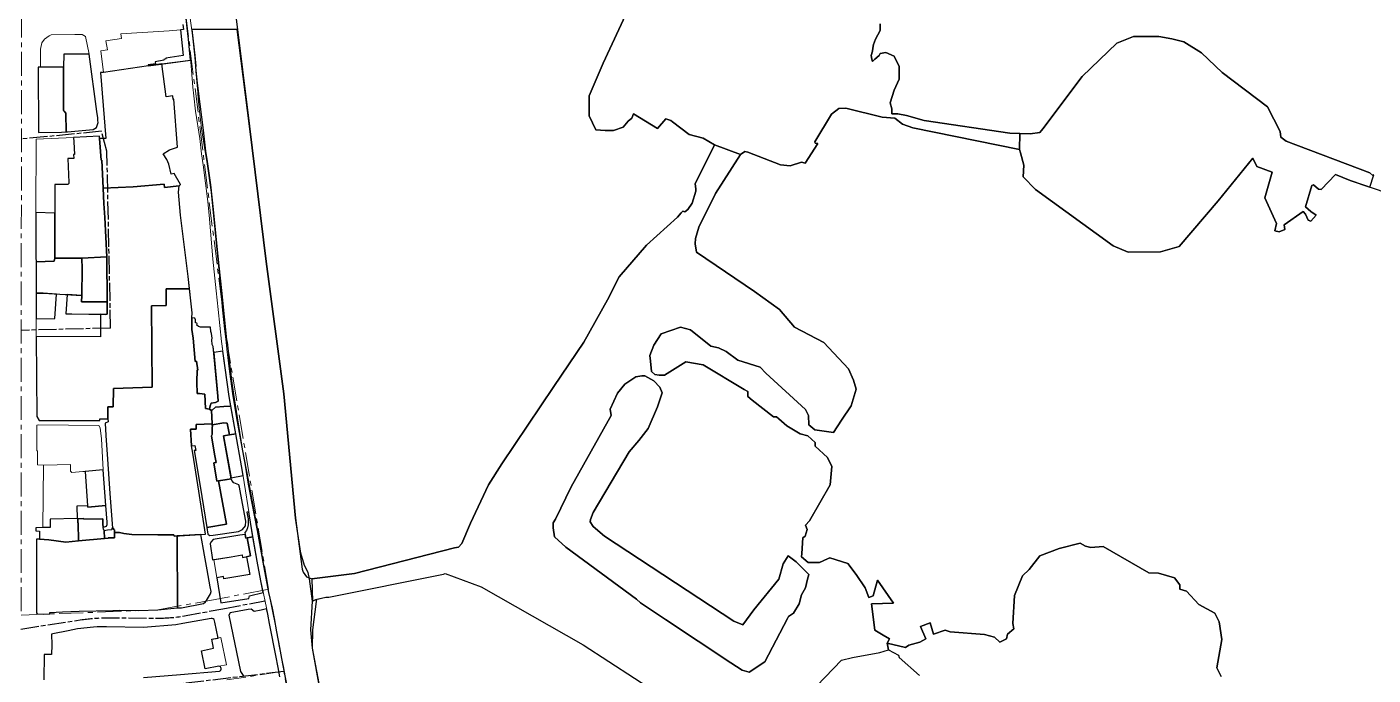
# Model space of a CAD drawing. Header units: millimetres. Extents: x 125232 to 134072, y 142885 to 152835.
# Drawn here: x 129595 to 131383, y 149808 to 150669 of the extents above; entities that cross this region are included whole.
import ezdxf

# ---------------------------------------------------------------- set-up
doc = ezdxf.new("R2010")
doc.units = ezdxf.units.MM
doc.linetypes.add('ACAD_ISO08W100', pattern=[36, 24, -3, 6, -3])
doc.linetypes.add('CENTER', pattern=[50.8, 31.75, -6.35, 6.35, -6.35])
for name, color, linetype in [('commerce', 10, 'Continuous'), ('commerce and residence', 32, 'Continuous'), ('culture', 21, 'Continuous'), ('green & plaza', 80, 'Continuous'), ('industry', 35, 'Continuous'), ('reserve', 253, 'Continuous'), ('residence', 2, 'Continuous'), ('residence-bad', 41, 'Continuous'), ('villadom', 51, 'Continuous'), ('water', 4, 'Continuous'), ('老城北中心线', 7, 'ACAD_ISO08W100')]:
    doc.layers.add(name, color=color, linetype=linetype)
for name, color, linetype, lineweight in [('government', 221, 'Continuous', 0), ('historical site', 232, 'Continuous', 0), ('municipal utilities', 151, 'Continuous', 0), ('parking', 8, 'Continuous', 0), ('school', 31, 'Continuous', 0), ('super block', 6, 'CENTER', 0)]:
    doc.layers.add(name, color=color, linetype=linetype, lineweight=lineweight)

msp = doc.modelspace()

# ---------------------------------------------------------------- linework, layer by layer
at = {"layer": 'commerce'}
for points in [[(129644.2, 150615.2), (129613.4, 150615.4), (129610.4, 150615.4), (129610.8, 150528.7), (129641.4, 150529), (129647.6, 150529.3), (129646.9, 150554), (129644.7, 150556.9), (129644.1, 150557.9)], [(129799.2, 150418.6), (129796.8, 150449.4), (129797.4, 150457.9), (129778.2, 150455.3), (129777.7, 150459.7), (129736.5, 150456.2), (129696.8, 150454.8), (129697.7, 150434.3), (129698.7, 150415.4), (129701.5, 150363.3), (129701.8, 150303.7), (129702, 150287.3), (129699.7, 150286.9), (129693.2, 150287), (129693, 150257), (129607.9, 150257.6), (129608.7, 150151.2), (129611.9, 150145.8), (129692.2, 150146), (129692.3, 150148.1), (129702.8, 150148.2), (129702.9, 150164), (129710, 150164), (129710.4, 150188.4), (129761.9, 150190.2), (129760.9, 150298.2), (129780.1, 150298.7), (129780.1, 150320.7), (129811.1, 150321), (129809.3, 150337.2)], [(129632.6, 150421.4), (129607.3, 150422.1), (129607.1, 150362.7), (129607.9, 150356.9), (129631.8, 150357.4), (129632.7, 150361.6)], [(129701.5, 150363.3), (129668.5, 150361.7), (129668.8, 150347.5), (129668.2, 150312.1), (129668.1, 150303.7), (129701.8, 150303.7)], [(129634.9, 150313.9), (129616.9, 150314.9), (129614.8, 150315.3), (129607.6, 150315.3), (129607.6, 150280.9), (129632.7, 150281.3)], [(129701.8, 150303.7), (129668.1, 150303.7), (129668.2, 150312.1), (129648.9, 150313.2), (129647.3, 150287.5), (129655.1, 150287.6), (129699.7, 150286.9), (129702, 150287.3)], [(129872.9, 150128.2), (129864.6, 150126.9), (129856.4, 150125.7), (129866.4, 150069.9), (129882.5, 150072.8), (129880.4, 150085.8)], [(129831.2, 149967.1), (129826.2, 149994.4), (129794.7, 149992.7), (129795.2, 149896.9), (129800.8, 149897.3), (129829.9, 149902.8), (129832.4, 149904.9), (129833.9, 149907), (129839.1, 149915.8), (129840.1, 149918.7), (129838.9, 149925.2), (129834.8, 149947.5)]]:
    msp.add_lwpolyline(points, close=True, dxfattribs=at)
at = {"layer": 'commerce and residence'}
msp.add_lwpolyline([(129711.5, 150000.8), (129710.7, 150000.8), (129710.5, 150003), (129708.1, 150002.8), (129708.3, 150000.6), (129702.5, 150000.1), (129698, 149999.4), (129698.6, 149989.4), (129703.1, 149989.6), (129703.1, 149990), (129711.6, 149990.1)], close=True, dxfattribs=at)
at = {"layer": 'culture'}
msp.add_lwpolyline([(129794.7, 149992.7), (129790.9, 149992.5), (129790.7, 149994.1), (129769.3, 149994.2), (129734.7, 149994.3), (129724, 149996), (129718.4, 149997.3), (129711.5, 149997.2), (129711.6, 149990.1), (129703.1, 149990), (129703.1, 149989.6), (129698.6, 149989.4), (129663.7, 149986.2), (129647, 149984.5), (129624.6, 149987.6), (129612.1, 149988.4), (129608.1, 149988.3), (129608.3, 149890.5), (129609.2, 149889), (129617, 149888.5), (129626, 149889.1), (129626, 149890.9), (129642.7, 149892), (129665, 149892.6), (129709.7, 149893.5), (129718, 149893.8), (129744, 149893.6), (129769.2, 149894.4), (129795.2, 149896.9)], close=True, dxfattribs=at)
at = {"layer": 'government'}
for points in [[(129673, 150656), (129668.7, 150658.7), (129658.9, 150658.7), (129627.5, 150658.1), (129624.8, 150656.9), (129618.7, 150652.4), (129615.3, 150647.6), (129613.4, 150639.4), (129613.4, 150615.4), (129644.2, 150615.2), (129644.5, 150632.4), (129678.2, 150632.5)], [(129799.3, 150665), (129784.4, 150663.8), (129720.1, 150659.5), (129720.9, 150653.3), (129700.2, 150650.4), (129702.4, 150638.2), (129693.6, 150636.9), (129697.2, 150608.4), (129756.8, 150617.1), (129756.6, 150618.3), (129766.1, 150619.7), (129765.8, 150622.5), (129777.3, 150624.5), (129777, 150625.7), (129779.9, 150626.2), (129779.7, 150627.1), (129802.7, 150630.9)], [(129649.9, 150493.9), (129657.5, 150494.2), (129657.3, 150499.2), (129658.7, 150499.3), (129657.8, 150516.1), (129657.3, 150522), (129607.5, 150519.6), (129607.3, 150422.1), (129632.6, 150421.4), (129632.4, 150459.4), (129648.5, 150459.4), (129649.7, 150459.5), (129650.9, 150460.8), (129651.2, 150462.1)], [(129886.9, 149965), (129881.8, 149964), (129881.1, 149967.6), (129866.7, 149965), (129843.4, 149961.2), (129847.6, 149937.1), (129856.4, 149938.8), (129856.8, 149935.6), (129891.4, 149941.6)]]:
    msp.add_lwpolyline(points, close=True, dxfattribs=at)
at = {"layer": 'green & plaza'}
for points in [[(130402, 150710.3), (130360.7, 150620.7), (130342, 150577.4), (130342, 150562.9), (130342, 150550.8), (130350.9, 150532.2), (130363, 150531.4), (130374.3, 150531.4), (130387.3, 150535.4), (130393.7, 150543.5), (130398.6, 150547.6), (130401, 150553.2), (130432.5, 150533.8), (130443.9, 150546.8), (130450.3, 150544.3), (130452.8, 150542.7), (130474.6, 150525.8), (130493.2, 150520.9), (130508.5, 150512), (130543, 150499.5), (130548.7, 150503.1), (130552.5, 150502.6), (130595.9, 150485.5), (130608.7, 150484.1), (130623.7, 150489.1), (130628.7, 150487.7), (130645.5, 150514), (130642, 150514.4), (130641.5, 150516.1), (130663.6, 150553.1), (130673.5, 150560.2), (130682.8, 150560.9), (130731.2, 150548.8), (130747.6, 150547.4), (130758.2, 150539.6), (130771.8, 150534.6), (130913.2, 150506), (130914, 150527.2), (130900.7, 150527.6), (130786.7, 150544.5), (130763.2, 150551), (130751.9, 150553.4), (130743.8, 150553.4), (130743.8, 150559.9), (130741.4, 150567.9), (130747.1, 150584.9), (130753.5, 150599.4), (130753.5, 150616.4), (130747.1, 150630.1), (130735.7, 150635), (130728.5, 150633.3), (130726.8, 150630.9), (130721.2, 150626.1), (130718, 150622.8), (130717.1, 150626.1), (130716.3, 150630.9), (130718, 150636.6), (130718.8, 150640.6), (130719.6, 150645.4), (130722, 150652.7), (130728.5, 150664), (130728.5, 150672.9)], [(129802.6, 150671.9), (129803.4, 150665.4), (129799.3, 150665), (129802.7, 150630.9), (129779.7, 150627.1), (129779.9, 150626.2), (129777, 150625.7), (129777.3, 150624.5), (129765.8, 150622.5), (129766.1, 150619.7), (129756.6, 150618.3), (129756.8, 150617.1), (129812.6, 150624.7), (129811.3, 150638.3), (129810.1, 150652.3), (129808.4, 150667.5), (129805.8, 150688.2)], [(129995.7, 149726), (129974.8, 149843.7), (129972.3, 149867.7), (129974.8, 149906), (129970.7, 149935.6), (129968.8, 149944.1), (129964, 149953.2), (129958.9, 149969.8), (129951.9, 150016.4), (129936.4, 150181.5), (129913, 150357.2), (129891.1, 150537), (129874.6, 150665.5), (129814.5, 150665.4), (129818.3, 150630.8), (129819.8, 150616.6), (129819.1, 150615.3), (129821.6, 150594.2), (129825.2, 150566), (129829.3, 150531.8), (129832.7, 150503.6), (129834.3, 150493.2), (129839, 150458.9), (129842.9, 150426.2), (129847.3, 150381.4), (129850.4, 150351.5), (129853.6, 150318.7), (129860.5, 150252.9), (129861.2, 150250), (129864.8, 150217.9), (129866, 150207.6), (129867, 150198.5), (129869.9, 150180.7), (129874.8, 150149.6), (129881.4, 150108), (129889, 150066.8), (129896.4, 150028.3), (129901.6, 150000.3), (129901.9, 149997.9), (129904.9, 149981.6), (129907.3, 149968.9), (129906.7, 149968.8), (129911.5, 149943.5), (129916.4, 149917.6), (129920.9, 149896.8), (129920.9, 149896.8), (129923.5, 149882.9), (129926.8, 149865.2), (129930.7, 149844.4), (129933.3, 149829.7), (129937.3, 149809), (129940.8, 149791.4)], [(130578.3, 149725), (130677.1, 149827.5), (130691.8, 149831.2), (130727.7, 149837.8), (130739.5, 149841.5), (130737.8, 149850.2), (130740.7, 149855.9), (130732.1, 149860.9), (130721.4, 149867.3), (130717, 149902.5), (130746.1, 149903.2), (130724.8, 149933.7), (130719.1, 149913.1), (130713.4, 149911), (130708.4, 149923.8), (130696.3, 149941.6), (130685.6, 149955.8), (130661.4, 149963.6), (130658.6, 149962.2), (130647.9, 149957.2), (130632.9, 149957.2), (130623.7, 149965), (130624.4, 149969.3), (130625.8, 149989.9), (130628.7, 149992.1), (130631.5, 150001.3), (130629.4, 150007), (130634.4, 150012.7), (130662.1, 150060.7), (130664.3, 150084.8), (130658.6, 150096.9), (130658.6, 150096.9), (130642.2, 150111.9), (130642.2, 150116.8), (130632.2, 150125.4), (130622.3, 150128.2), (130604.5, 150138.9), (130593.8, 150148.1), (130590.9, 150151), (130586.7, 150151), (130558.2, 150173), (130552.5, 150178), (130552.5, 150184.4), (130547.9, 150187), (130493.1, 150219.7), (130470.3, 150223.9), (130441.8, 150206.2), (130434.7, 150206.2), (130429, 150206.9), (130424.7, 150211.1), (130423.3, 150224.6), (130422.6, 150232.5), (130427.6, 150246), (130437.5, 150260.9), (130463.1, 150270.1), (130476.7, 150266.6), (130503.7, 150244.6), (130513.7, 150242.4), (130523.7, 150237.4), (130539.3, 150226.1), (130569.2, 150216.8), (130576.7, 150208.9), (130629.4, 150160.5), (130633, 150152.7), (130633.7, 150140.3), (130641.5, 150133.5), (130666.4, 150130), (130677.1, 150146.3), (130689.9, 150165.5), (130696.3, 150187.6), (130692.8, 150199.7), (130686.4, 150214.6), (130653.6, 150249.4), (130614.4, 150270), (130594.5, 150293.5), (130561.5, 150317.5), (130484.6, 150369.4), (130482.5, 150380.8), (130483.2, 150387.9), (130487.5, 150402.8), (130509.5, 150447.6), (130543, 150499.5), (130508.5, 150512), (130482.7, 150460.4), (130483.5, 150453.9), (130483.5, 150450.7), (130478.6, 150434.5), (130473, 150426.4), (130468.9, 150423.2), (130466.5, 150424), (130464.1, 150421.6), (130459.2, 150415.9), (130418, 150378.8), (130381.6, 150337), (130366.2, 150306.3), (130334.7, 150249.8), (130294.9, 150191.2), (130226.2, 150088.6), (130208.4, 150060.4), (130184.2, 150009.5), (130172.7, 149982.5), (130168.6, 149977.7), (130163, 149976.9), (130030.4, 149942.9), (129973.8, 149935.7), (129974.8, 149906), (129979.2, 149908.2), (129992.4, 149911.1), (129996.1, 149911.1), (130148.7, 149941.9), (130150.9, 149942.6), (130198.6, 149925.1), (130334, 149848.1), (130470.5, 149759.4)], [(131181.2, 149805.9), (131175.5, 149817.3), (131181.9, 149855.2), (131178.4, 149878.7), (131172.7, 149890.1), (131151.3, 149901.4), (131135, 149919.2), (131126.4, 149922.1), (131126.4, 149927.7), (131119.3, 149937), (131097.7, 149943), (131084.9, 149943.7), (131024.3, 149978.5), (131008, 149977.1), (131000.8, 149979.2), (130993.7, 149982.8), (130966, 149975.7), (130940.3, 149966.4), (130926.1, 149948), (130917.5, 149939.4), (130906.5, 149913.5), (130904.4, 149876.5), (130905.8, 149869.4), (130897.3, 149862.3), (130895.9, 149855.9), (130895.9, 149855.9), (130887.3, 149851.6), (130880.2, 149858), (130866.7, 149861.6), (130821.1, 149865.1), (130814.7, 149867.3), (130799, 149862.3), (130794.8, 149877.2), (130782, 149872.3), (130789.1, 149855.9), (130781.2, 149851.6), (130766.3, 149847.4), (130762, 149844.5), (130737.8, 149850.2), (130739.5, 149841.5), (130752.7, 149834.1), (130753.4, 149831.2), (130780.6, 149807)], [(129931.3, 149805.5), (129928.9, 149817.7), (129925.8, 149833.6), (129923.2, 149847), (129920.6, 149860.8), (129917.6, 149876.2), (129915.1, 149888.9), (129913.6, 149895.7), (129906.5, 149894.2), (129897.2, 149892.2), (129893.1, 149895.4), (129889.2, 149895.1), (129865.5, 149890.5), (129863.6, 149887.2), (129879.2, 149812.7), (129883.3, 149806)]]:
    msp.add_lwpolyline(points, dxfattribs=at)
for points in [[(131223.3, 150494.5), (131228.3, 150483.2), (131248.9, 150476), (131239, 150441.9), (131254.6, 150407.8), (131252.5, 150397.8), (131258.2, 150396.4), (131265.6, 150399.6), (131264.6, 150405.7), (131290.2, 150423.4), (131293.1, 150419.9), (131296.7, 150412.1), (131300.2, 150410.6), (131307.3, 150418.5), (131300.2, 150423.4), (131293.1, 150429.8), (131301.6, 150458.3), (131303.8, 150459), (131310.2, 150453.3), (131313.9, 150452.7), (131333.1, 150472.6), (131352.3, 150464.8), (131378.3, 150455.8), (131384, 150472.4), (131382.4, 150471.6), (131378.4, 150474.8), (131267.6, 150516.8), (131260.3, 150522.5), (131259.5, 150529.7), (131242.5, 150562.8), (131182.5, 150608.4), (131155, 150634.3), (131131.6, 150648.8), (131115.4, 150652.9), (131098.4, 150656.1), (131084.7, 150656.1), (131064.5, 150656.1), (131042.6, 150647.2), (130996.5, 150602.8), (130944.3, 150533.2), (130940.3, 150528.4), (130927.4, 150526.7), (130914, 150527.2), (130913.2, 150506), (130914.7, 150501.7), (130918.9, 150485.3), (130918.2, 150469.7), (130934.6, 150452.6), (131037.8, 150378), (131057.8, 150369.4), (131100.5, 150370.1), (131125.4, 150377.2), (131177, 150437.7), (131223.3, 150494.5)], [(130420.3, 150135.2), (130408.1, 150119.2), (130395.2, 150104.4), (130347.1, 150023.6), (130343.8, 150014.6), (130343.2, 150011.4), (130347.1, 150005), (130362.5, 149992.2), (130534.1, 149879.2), (130546, 149874.7), (130560.4, 149894.6), (130593.8, 149935.1), (130599.6, 149955.6), (130606.1, 149966.4), (130617, 149958.2), (130633.7, 149941.5), (130631.8, 149935.1), (130629.2, 149923.5), (130624, 149914.5), (130620.8, 149902.3), (130613.1, 149890.1), (130606.7, 149885.6), (130605.4, 149883.1), (130575.2, 149825.3), (130554.6, 149811.8), (130545, 149814.4), (130530.2, 149824), (130443.5, 149881.8), (130410, 149903.6), (130404.9, 149908.7), (130310.9, 149977.8), (130296.1, 149991.3), (130294.2, 150003.5), (130294.2, 150009.9), (130297.4, 150015), (130317.9, 150058), (130371.3, 150152.6), (130370, 150161), (130379.7, 150182.1), (130389.3, 150194.3), (130404.1, 150204), (130411.8, 150205.2), (130415.7, 150205.2), (130424, 150200.8), (130428, 150198.8), (130435.7, 150190.4), (130438.9, 150182.7), (130432.5, 150164.1), (130420.3, 150135.2)], [(130605.4, 149883.1), (130606.7, 149885.6), (130613.1, 149890.1), (130620.8, 149902.3), (130624, 149914.5), (130629.2, 149923.5), (130631.8, 149935.1), (130633.7, 149941.5), (130617, 149958.2), (130606.1, 149966.4), (130599.6, 149955.6), (130593.8, 149935.1), (130560.4, 149894.6), (130546, 149874.7), (130534.1, 149879.2), (130362.5, 149992.2), (130347.1, 150005), (130343.2, 150011.4), (130343.8, 150014.6), (130347.1, 150023.6), (130395.2, 150104.4), (130408.1, 150119.2), (130420.3, 150135.2), (130432.5, 150164.1), (130438.9, 150182.7), (130435.7, 150190.4), (130428, 150198.8), (130424, 150200.8), (130415.7, 150205.2), (130411.8, 150205.2), (130404.1, 150204), (130389.3, 150194.3), (130379.7, 150182.1), (130370, 150161), (130371.3, 150152.6), (130317.9, 150058), (130297.4, 150015), (130294.2, 150009.9), (130294.2, 150003.5), (130296.1, 149991.3), (130310.9, 149977.8), (130404.9, 149908.7), (130410, 149903.6), (130443.5, 149881.8), (130530.2, 149824), (130545, 149814.4), (130554.6, 149811.8), (130575.2, 149825.3)], [(129866.3, 150165.2), (129856.8, 150164.7), (129845.8, 150163.5), (129841.6, 150159.7), (129840.7, 150159.7), (129841.5, 150141.7), (129841.6, 150140.3), (129857, 150142.8), (129861.3, 150142.3), (129864.6, 150126.9), (129872.9, 150128.2)], [(129906, 149932.8), (129901.2, 149959.1), (129895.5, 149991.6), (129887.8, 149990), (129892.2, 149966), (129886.9, 149965), (129891.4, 149941.6), (129856.8, 149935.6), (129856.4, 149938.8), (129847.6, 149937.1), (129852.9, 149903.7), (129890, 149909.7), (129891, 149913), (129909.2, 149917.4)]]:
    msp.add_lwpolyline(points, close=True, dxfattribs=at)
msp.add_lwpolyline([(129750, 149804.5), (129799.3, 149808.7), (129851.1, 149813, 0.818331), (129850.3, 149819.6), (129832.2, 149816), (129827.2, 149840.2), (129843.1, 149843.4), (129840.8, 149855.3), (129849.3, 149857), (129845, 149878), (129844.5, 149880, 0.397316), (129839.9, 149883), (129802.4, 149876.1), (129793.3, 149874.5), (129750, 149871.1), (129701, 149871.8), (129688.8, 149871.7), (129683.8, 149871.4), (129662.7, 149869), (129650.1, 149866.7), (129629.7, 149862.4), (129628, 149862.3), (129628.3, 149848), (129627.9, 149835.3), (129618.1, 149835.1), (129618, 149801.3)], format="xyb", dxfattribs=at)
at = {"layer": 'historical site'}
for points in [[(129931.3, 149805.5), (129928.9, 149817.7), (129925.8, 149833.6), (129923.2, 149847), (129920.6, 149860.8), (129917.6, 149876.2), (129915.1, 149888.9), (129906, 149932.8), (129901.2, 149959.1), (129894, 150000), (129880.4, 150085.8), (129864, 150177.9), (129853.8, 150251), (129849.2, 150293.2), (129846.7, 150318), (129842.3, 150360.2), (129837.9, 150414), (129835.7, 150436.7), (129829.4, 150485.7), (129827.4, 150500.1), (129825, 150520.5), (129819.2, 150557), (129817.1, 150577.2), (129815.9, 150588.7), (129814, 150611.2), (129812.9, 150622), (129811.3, 150638.3), (129810.1, 150652.3), (129808.4, 150667.5), (129805.8, 150688.2)], [(129811.9, 150683.4), (129814.8, 150661), (129816.2, 150648.9), (129817.5, 150636.5), (129818.2, 150628.7), (129819.8, 150609.8), (129822.4, 150581.6), (129823, 150573.4), (129824.6, 150556.8), (129827.3, 150533.8), (129832.6, 150500), (129834.6, 150487), (129840.1, 150449.4), (129845.2, 150395.9), (129851, 150337.6), (129852.9, 150318.1), (129855.3, 150292.6), (129857.9, 150267.9), (129859.9, 150250), (129860.9, 150240.8), (129864.2, 150211.2), (129869, 150178.8), (129873.9, 150149.4), (129879.8, 150115.3), (129885, 150086.8), (129889.4, 150061.4), (129893.9, 150036.2), (129901, 150000), (129903.4, 149987.4), (129909.6, 149953), (129913.1, 149934.1), (129921.9, 149890.4), (129924.5, 149877.6), (129927.6, 149862.2), (129930.1, 149848.3), (129932.7, 149835), (129935.9, 149819.1), (129938.2, 149806.8)]]:
    msp.add_lwpolyline(points, dxfattribs=at)
at = {"layer": 'industry'}
msp.add_lwpolyline([(129790.7, 150572.9), (129789.5, 150572.5), (129789.1, 150577.3), (129780.1, 150575.8), (129774.7, 150619.6), (129756.8, 150617.1), (129697.2, 150608.4), (129693, 150608.2), (129700.2, 150520.6), (129692, 150520.5), (129693.9, 150491.7), (129695.1, 150491.8), (129696.8, 150454.8), (129736.5, 150456.2), (129777.7, 150459.7), (129778.2, 150455.3), (129797.4, 150457.9), (129799.5, 150459.4), (129791.1, 150473.9), (129786.8, 150473.2), (129783.7, 150486.5), (129781.4, 150492.8), (129776.5, 150500), (129784.8, 150505.6), (129795.3, 150509)], close=True, dxfattribs=at)
at = {"layer": 'municipal utilities'}
for points in [[(129837.9, 150414), (129835.7, 150436.7), (129829.4, 150485.7), (129827.4, 150500.1), (129825, 150520.5), (129819.2, 150557), (129817.1, 150577.2), (129815.9, 150588.7), (129814, 150611.2), (129812.9, 150622), (129812.6, 150624.7), (129774.7, 150619.6), (129780.1, 150575.8), (129789.1, 150577.3), (129789.5, 150572.5), (129790.7, 150572.9), (129795.3, 150509), (129784.8, 150505.6), (129776.5, 150500), (129781.4, 150492.8), (129783.7, 150486.5), (129786.8, 150473.2), (129791.1, 150473.9), (129799.5, 150459.4), (129797.4, 150457.9), (129796.8, 150449.4), (129799.2, 150418.6), (129809.3, 150337.2), (129814.7, 150289.1), (129814.4, 150282.4), (129818.4, 150281.8), (129819.4, 150279.6), (129819.3, 150275.7), (129821.2, 150275.3), (129821.5, 150274.2), (129821.2, 150272.7), (129823.4, 150271), (129826, 150270), (129828.2, 150270), (129832.8, 150269.8), (129839.3, 150270.1), (129839.8, 150264.2), (129840.6, 150261.6), (129841.2, 150255.5), (129840.9, 150253), (129841.6, 150246.7), (129842.6, 150244.4), (129843.4, 150236.4), (129855.6, 150238.2), (129853.8, 150251), (129849.2, 150293.2), (129846.7, 150318), (129842.3, 150360.2)], [(129694.3, 150121.7), (129692.8, 150136.1), (129690.9, 150139.5), (129610.2, 150140.3), (129608.5, 150139.7), (129608.4, 150105.7), (129609.5, 150105.7), (129609.6, 150087), (129618, 150086.7), (129653.4, 150087.6), (129653.3, 150078.6), (129655, 150076.9), (129669.7, 150078.1), (129696.8, 150080.2)]]:
    msp.add_lwpolyline(points, close=True, dxfattribs=at)
at = {"layer": 'parking'}
for points in [[(129648.9, 150313.2), (129634.9, 150313.9), (129632.7, 150281.3), (129607.6, 150280.9), (129607.9, 150257.6), (129693, 150257), (129693.2, 150287), (129655.1, 150287.6), (129647.3, 150287.5)], [(129852.9, 149857.7), (129840.8, 149855.3), (129843.1, 149843.4), (129827.2, 149840.2), (129832.2, 149816), (129850.3, 149819.6), (129860.6, 149821.2)]]:
    msp.add_lwpolyline(points, close=True, dxfattribs=at)
at = {"layer": 'reserve'}
msp.add_lwpolyline([(129855.6, 150238.2), (129843.4, 150236.4), (129848.8, 150178.2), (129849.4, 150171.5), (129845.9, 150169.8), (129840.2, 150169.2), (129838.7, 150165.3), (129838, 150161.1), (129839.7, 150159.7), (129840.7, 150159.7), (129841.6, 150159.7), (129845.8, 150163.5), (129856.8, 150164.7), (129866.3, 150165.2), (129864, 150177.9)], close=True, dxfattribs=at)
at = {"layer": 'residence'}
for points in [[(129678.2, 150632.5), (129644.5, 150632.4), (129644.2, 150615.2), (129644.1, 150557.9), (129644.7, 150556.9), (129646.9, 150554), (129647.6, 150529.3), (129649.1, 150529.2), (129683.6, 150532.5), (129687.8, 150535.2), (129690, 150541.9), (129689.6, 150544.5), (129689.7, 150548.1), (129688.2, 150556.6)], [(129696.8, 150454.8), (129695.1, 150491.8), (129693.9, 150491.7), (129692, 150520.5), (129691.6, 150523.5), (129657.3, 150522), (129657.8, 150516.1), (129658.7, 150499.3), (129657.3, 150499.2), (129657.5, 150494.2), (129649.9, 150493.9), (129651.2, 150462.1), (129650.9, 150460.8), (129649.7, 150459.5), (129648.5, 150459.4), (129632.4, 150459.4), (129632.6, 150421.4), (129632.7, 150361.6), (129668.4, 150361.7), (129701.5, 150363.3), (129698.7, 150415.4), (129697.7, 150434.3)], [(129668.8, 150347.5), (129668.5, 150361.7), (129632.7, 150361.6), (129631.8, 150357.4), (129607.9, 150356.9), (129607.6, 150315.3), (129614.8, 150315.3), (129616.9, 150314.9), (129668.2, 150312.1)], [(129815.7, 150102.7), (129814, 150112.4), (129812.6, 150134.5), (129820.3, 150134.6), (129820.3, 150140.5), (129841.5, 150141.7), (129840.7, 150159.7), (129839.7, 150159.7), (129838, 150161.1), (129832.4, 150162), (129831.8, 150180.9), (129824.7, 150181.9), (129821.5, 150182), (129821.2, 150196.9), (129821.3, 150213.1), (129822.4, 150213), (129820.8, 150224.7), (129818.9, 150224.4), (129816.2, 150255.2), (129814.4, 150266.7), (129814.4, 150282.4), (129814.7, 150289.1), (129811.1, 150321), (129780.1, 150320.7), (129780.1, 150298.7), (129760.9, 150298.2), (129761.9, 150190.2), (129710.4, 150188.4), (129710, 150164), (129702.9, 150164), (129702.8, 150148.2), (129703.3, 150144.3), (129699.5, 150142.2), (129700.1, 150125.9), (129702.2, 150094.4), (129705.4, 150049.2), (129709, 150002.9), (129710.5, 150003), (129710.7, 150000.8), (129711.5, 150000.8), (129711.5, 149997.2), (129718.4, 149997.3), (129724, 149996), (129734.7, 149994.3), (129769.3, 149994.2), (129790.7, 149994.1), (129790.9, 149992.5), (129832.4, 149994.8), (129823.7, 150052.3)], [(129844.3, 150101.4), (129840.6, 150125.5), (129841.3, 150127.3), (129841.4, 150137.4), (129841.8, 150138.1), (129841.6, 150140.3), (129841.5, 150141.7), (129820.3, 150140.5), (129820.3, 150134.6), (129812.6, 150134.5), (129814, 150112.4), (129818.5, 150112.7), (129819.7, 150106.2), (129817.6, 150105.9), (129825.6, 150058.6), (129834.3, 150003.7), (129860.6, 150008.4), (129849.9, 150065.8), (129847.8, 150065.5), (129843.6, 150089.8), (129846.6, 150090.3)], [(129696.8, 150080.2), (129672.9, 150078.3), (129676, 150032.7), (129676.2, 150030.9), (129700.2, 150033.1)]]:
    msp.add_lwpolyline(points, close=True, dxfattribs=at)
at = {"layer": 'residence-bad'}
for points in [[(129842.6, 150244.4), (129841.6, 150246.7), (129840.9, 150253), (129841.2, 150255.5), (129840.6, 150261.6), (129839.8, 150264.2), (129839.3, 150270.1), (129832.8, 150269.8), (129828.2, 150270), (129826, 150270), (129823.4, 150271), (129821.2, 150272.7), (129821.5, 150274.2), (129821.2, 150275.3), (129819.3, 150275.7), (129819.4, 150279.6), (129818.4, 150281.8), (129814.4, 150282.4), (129814.4, 150266.7), (129816.2, 150255.2), (129818.9, 150224.4), (129820.8, 150224.7), (129822.4, 150213), (129821.3, 150213.1), (129821.2, 150196.9), (129821.5, 150182), (129824.7, 150181.9), (129831.8, 150180.9), (129832.4, 150162), (129838, 150161.1), (129838.7, 150165.3), (129840.2, 150169.2), (129845.9, 150169.8), (129849.4, 150171.5), (129848.8, 150178.2)], [(129856.4, 150125.7), (129864.6, 150126.9), (129861.3, 150142.3), (129857, 150142.8), (129841.6, 150140.3), (129841.8, 150138.1), (129841.4, 150137.4), (129841.3, 150127.3), (129840.6, 150125.5), (129844.3, 150101.4), (129846.6, 150090.3), (129843.6, 150089.8), (129847.8, 150065.5), (129866.6, 150068.4)], [(129877.5, 150057.5), (129876.6, 150060.6), (129870.2, 150063), (129867.6, 150066.1), (129866.6, 150068.4), (129849.9, 150065.8), (129860.6, 150008.4), (129834.3, 150003.7), (129835.8, 149994.9), (129838.2, 149993.3), (129842.7, 149993.8), (129876.4, 149998.6), (129881.5, 150001.1), (129885.5, 150005.9), (129886.1, 150012.2), (129881.7, 150035.5)], [(129700.2, 150033.1), (129676.2, 150030.9), (129676, 150032.7), (129661.9, 150032.1), (129662.1, 150015.6), (129662.8, 150015.5), (129670.9, 150015.6), (129670.9, 150015.1), (129696.3, 150015.2), (129696.3, 150008), (129696.8, 150004.5), (129698.5, 150004.7), (129701, 150005.7), (129701.8, 150007.9), (129701.8, 150011)], [(129663.4, 150010.1), (129662.9, 150010.1), (129662.8, 150015.5), (129662.1, 150015.6), (129626.5, 150014.7), (129626.4, 150003.7), (129616.6, 150003.7), (129607.3, 150003.5), (129607.3, 149999.2), (129612, 149999.1), (129612.1, 149988.4), (129624.6, 149987.6), (129647, 149984.5), (129663.7, 149986.2)], [(129894, 150000), (129890.1, 150024.5), (129887.6, 150024.2), (129889.2, 150015.2), (129889.3, 150007.5), (129888.3, 150003.4), (129887, 149999.9), (129884.7, 149997), (129885.3, 149994.4), (129886.2, 149989.6), (129895.5, 149991.6)], [(129887.8, 149990), (129886.2, 149989.6), (129885.3, 149994.4), (129878.3, 149993.7), (129864.8, 149991.5), (129847.9, 149988.8), (129842.7, 149987.7), (129839.8, 149984.3), (129838.7, 149982.1), (129841.8, 149961), (129866.7, 149965), (129881.1, 149967.6), (129881.8, 149964), (129892.2, 149966)]]:
    msp.add_lwpolyline(points, close=True, dxfattribs=at)
at = {"layer": 'school'}
msp.add_lwpolyline([(129672.9, 150078.3), (129669.7, 150078.1), (129655, 150076.9), (129653.3, 150078.6), (129653.4, 150087.6), (129618, 150086.7), (129617.4, 150086.8), (129616.6, 150003.7), (129626.4, 150003.7), (129626.5, 150014.7), (129662.1, 150015.6), (129661.9, 150032.1), (129676, 150032.7)], close=True, dxfattribs=at)
at = {"layer": 'super block'}
msp.add_lwpolyline([(129860.5, 150252.9), (129805.3, 150693.5), (129588.2, 150686.4), (129587.6, 149887.5), (129769.2, 149894.4), (129833.2, 149906), (129916.2, 149921.7)], close=True, dxfattribs=at)
msp.add_lwpolyline([(129991.3, 149522.2), (129936.4, 149812.8), (129861, 149801.3)], dxfattribs=at)
at = {"layer": 'villadom'}
msp.add_lwpolyline([(129696.3, 150008), (129696.3, 150015.2), (129670.9, 150015.1), (129670.9, 150015.6), (129662.8, 150015.5), (129662.9, 150010.1), (129663.4, 150010.1), (129663.7, 149986.2), (129698.6, 149989.4), (129698, 150000.4), (129697.3, 150001.1)], close=True, dxfattribs=at)
at = {"layer": 'water'}
for points in [[(129872.2, 150686.8), (129891.1, 150537), (129913, 150357.2), (129936.4, 150181.5), (129951.9, 150016.4), (129960.8, 149948.6), (129962.4, 149944.6), (129966.5, 149938.1), (129973.8, 149935.7), (130030.4, 149942.9), (130163, 149976.9), (130168.6, 149977.7), (130172.7, 149982.5), (130184.2, 150009.5), (130208.4, 150060.4), (130226.2, 150088.6), (130294.9, 150191.2), (130334.7, 150249.8), (130366.2, 150306.3), (130381.6, 150337), (130418, 150378.8), (130459.2, 150415.9), (130464.1, 150421.6), (130466.5, 150424), (130468.9, 150423.2), (130473, 150426.4), (130478.6, 150434.5), (130483.5, 150450.7), (130483.5, 150453.9), (130482.7, 150460.4), (130508.5, 150512), (130493.2, 150520.9), (130474.6, 150525.8), (130452.8, 150542.7), (130450.3, 150544.3), (130443.9, 150546.8), (130432.5, 150533.8), (130401, 150553.2), (130398.6, 150547.6), (130393.7, 150543.5), (130387.3, 150535.4), (130374.3, 150531.4), (130363, 150531.4), (130350.9, 150532.2), (130342, 150550.8), (130342, 150562.9), (130342, 150577.4), (130360.7, 150620.7), (130402, 150710.3)], [(130360.7, 150620.7), (130402, 150710.3)], [(129872.2, 150686.8), (129891.1, 150537)], [(130728.5, 150672.9), (130728.5, 150664), (130722, 150652.7), (130719.6, 150645.4), (130718.8, 150640.6), (130718, 150636.6), (130716.3, 150630.9), (130717.1, 150626.1), (130718, 150622.8), (130721.2, 150626.1), (130726.8, 150630.9), (130728.5, 150633.3), (130735.7, 150635), (130747.1, 150630.1), (130753.5, 150616.4), (130753.5, 150599.4), (130747.1, 150584.9), (130741.4, 150567.9), (130743.8, 150559.9), (130743.8, 150553.4), (130751.9, 150553.4), (130763.2, 150551), (130786.7, 150544.5), (130900.7, 150527.6), (130927.4, 150526.7), (130940.3, 150528.4), (130944.3, 150533.2), (130996.5, 150602.8), (131042.6, 150647.2), (131064.5, 150656.1), (131084.7, 150656.1), (131098.4, 150656.1), (131115.4, 150652.9), (131131.6, 150648.8), (131155, 150634.3), (131182.5, 150608.4), (131242.5, 150562.8), (131259.5, 150529.7), (131260.3, 150522.5), (131267.6, 150516.8), (131378.4, 150474.8), (131382.4, 150471.6), (131384, 150472.4)], [(130728.5, 150664), (130722, 150652.7)], [(130728.5, 150672.9), (130728.5, 150664)], [(130718.8, 150640.6), (130718, 150636.6)], [(130719.6, 150645.4), (130718.8, 150640.6)], [(130722, 150652.7), (130719.6, 150645.4)], [(130996.5, 150602.8), (131042.6, 150647.2)], [(131042.6, 150647.2), (131064.5, 150656.1)], [(131064.5, 150656.1), (131084.7, 150656.1)], [(131084.7, 150656.1), (131098.4, 150656.1)], [(131098.4, 150656.1), (131115.4, 150652.9)], [(131115.4, 150652.9), (131131.6, 150648.8)], [(131131.6, 150648.8), (131155, 150634.3)], [(130718, 150636.6), (130716.3, 150630.9)], [(130716.3, 150630.9), (130717.1, 150626.1)], [(130717.1, 150626.1), (130718, 150622.8)], [(130718, 150622.8), (130721.2, 150626.1)], [(130721.2, 150626.1), (130726.8, 150630.9)], [(130726.8, 150630.9), (130728.5, 150633.3)], [(130728.5, 150633.3), (130735.7, 150635)], [(130735.7, 150635), (130747.1, 150630.1)], [(130747.1, 150630.1), (130753.5, 150616.4)], [(131155, 150634.3), (131182.5, 150608.4)], [(130342, 150577.4), (130360.7, 150620.7)], [(130753.5, 150616.4), (130753.5, 150599.4)], [(131182.5, 150608.4), (131242.5, 150562.8)], [(130753.5, 150599.4), (130747.1, 150584.9)], [(130944.3, 150533.2), (130996.5, 150602.8)], [(130342, 150562.9), (130342, 150577.4)], [(130747.1, 150584.9), (130741.4, 150567.9)], [(130342, 150550.8), (130342, 150562.9)], [(130401, 150553.2), (130398.6, 150547.6)], [(130432.5, 150533.8), (130401, 150553.2)], [(131400, 150448.4), (131352.3, 150464.8), (131333.1, 150472.6), (131313.9, 150452.7), (131310.2, 150453.3), (131303.8, 150459), (131301.6, 150458.3), (131293.1, 150429.8), (131300.2, 150423.4), (131307.3, 150418.5), (131300.2, 150410.6), (131296.7, 150412.1), (131293.1, 150419.9), (131290.2, 150423.4), (131264.6, 150405.7), (131265.6, 150399.6), (131258.2, 150396.4), (131252.5, 150397.8), (131254.6, 150407.8), (131239, 150441.9), (131248.9, 150476), (131228.3, 150483.2), (131223.3, 150494.5), (131177, 150437.7), (131125.4, 150377.2), (131100.5, 150370.1), (131057.8, 150369.4), (131037.8, 150378), (130934.6, 150452.6), (130918.2, 150469.7), (130918.9, 150485.3), (130914.7, 150501.7), (130913.2, 150506), (130771.8, 150534.6), (130758.2, 150539.6), (130747.6, 150547.4), (130731.2, 150548.8), (130682.8, 150560.9), (130673.5, 150560.2), (130663.6, 150553.1), (130641.5, 150516.1), (130642, 150514.4), (130645.5, 150514), (130628.7, 150487.7), (130623.7, 150489.1), (130608.7, 150484.1), (130595.9, 150485.5), (130552.5, 150502.6), (130548.7, 150503.1), (130543, 150499.5), (130509.5, 150447.6), (130487.5, 150402.8), (130483.2, 150387.9), (130482.5, 150380.8), (130484.6, 150369.4), (130561.5, 150317.5), (130594.5, 150293.5), (130614.4, 150270), (130653.6, 150249.4), (130686.4, 150214.6), (130692.8, 150199.7), (130696.3, 150187.6), (130689.9, 150165.5), (130677.1, 150146.3), (130666.4, 150130), (130641.5, 150133.5), (130633.7, 150140.3), (130633, 150152.7), (130629.4, 150160.5), (130576.7, 150208.9), (130569.2, 150216.8), (130539.3, 150226.1), (130523.7, 150237.4), (130513.7, 150242.4), (130503.7, 150244.6), (130476.7, 150266.6), (130463.1, 150270.1), (130437.5, 150260.9), (130427.6, 150246), (130422.6, 150232.5), (130423.3, 150224.6), (130424.7, 150211.1), (130429, 150206.9), (130434.7, 150206.2), (130441.8, 150206.2), (130470.3, 150223.9), (130493.1, 150219.7), (130547.9, 150187), (130552.5, 150184.4), (130552.5, 150183.7), (130552.5, 150178), (130558.2, 150173), (130586.7, 150151), (130590.9, 150151), (130593.8, 150148.1), (130604.5, 150138.9), (130622.3, 150128.2), (130632.2, 150125.4), (130642.2, 150116.8), (130642.2, 150111.9), (130658.6, 150096.9), (130664.3, 150084.8), (130662.1, 150060.7), (130634.4, 150012.7), (130629.4, 150007), (130631.5, 150001.3), (130628.7, 149992.1), (130625.8, 149989.9), (130624.4, 149969.3), (130623.7, 149965), (130632.9, 149957.2), (130647.9, 149957.2), (130658.6, 149962.2), (130661.4, 149963.6), (130685.6, 149955.8), (130696.3, 149941.6), (130708.4, 149923.8), (130713.4, 149911), (130719.1, 149913.1), (130724.8, 149933.7), (130746.1, 149903.2), (130717, 149902.5), (130721.4, 149867.3), (130732.1, 149860.9), (130740.7, 149855.9), (130737.8, 149850.2), (130762, 149844.5), (130766.3, 149847.4), (130781.2, 149851.6), (130789.1, 149855.9), (130782, 149872.3), (130794.8, 149877.2), (130799, 149862.3), (130814.7, 149867.3), (130821.1, 149865.1), (130866.7, 149861.6), (130880.2, 149858), (130887.3, 149851.6), (130895.9, 149855.9), (130897.3, 149862.3), (130905.8, 149869.4), (130904.4, 149876.5), (130906.5, 149913.5), (130917.5, 149939.4), (130926.1, 149948), (130940.3, 149966.4), (130966, 149975.7), (130993.7, 149982.8), (131000.8, 149979.2), (131008, 149977.1), (131024.3, 149978.5), (131084.9, 149943.7), (131097.7, 149943), (131119.3, 149937), (131126.4, 149927.7), (131126.4, 149922.1), (131135, 149919.2), (131151.3, 149901.4), (131172.7, 149890.1), (131178.4, 149878.7), (131181.9, 149855.2), (131175.5, 149817.3), (131181.2, 149805.9)], [(130741.4, 150567.9), (130743.8, 150559.9)], [(130743.8, 150559.9), (130743.8, 150553.4)], [(130743.8, 150553.4), (130751.9, 150553.4)], [(130751.9, 150553.4), (130763.2, 150551)], [(131242.5, 150562.8), (131259.5, 150529.7)], [(129891.1, 150537), (129913, 150357.2)], [(130350.9, 150532.2), (130342, 150550.8)], [(130387.3, 150535.4), (130374.3, 150531.4)], [(130393.7, 150543.5), (130387.3, 150535.4)], [(130398.6, 150547.6), (130393.7, 150543.5)], [(130443.9, 150546.8), (130432.5, 150533.8)], [(130450.3, 150544.3), (130443.9, 150546.8)], [(130452.8, 150542.7), (130450.3, 150544.3)], [(130474.6, 150525.8), (130452.8, 150542.7)], [(130763.2, 150551), (130786.7, 150544.5)], [(130786.7, 150544.5), (130900.7, 150527.6)], [(130363, 150531.4), (130350.9, 150532.2)], [(130374.3, 150531.4), (130363, 150531.4)], [(130493.2, 150520.9), (130474.6, 150525.8)], [(130508.5, 150512), (130493.2, 150520.9)], [(130900.7, 150527.6), (130927.4, 150526.7)], [(130927.4, 150526.7), (130940.3, 150528.4)], [(130940.3, 150528.4), (130944.3, 150533.2)], [(131259.5, 150529.7), (131260.3, 150522.5)], [(131260.3, 150522.5), (131267.6, 150516.8)], [(131267.6, 150516.8), (131378.4, 150474.8)], [(130482.7, 150460.4), (130508.5, 150512)], [(131378.4, 150474.8), (131382.4, 150471.6)], [(131382.4, 150471.6), (131384, 150472.4)], [(130478.6, 150434.5), (130483.5, 150450.7)], [(130483.5, 150453.9), (130482.7, 150460.4)], [(130483.5, 150450.7), (130483.5, 150453.9)], [(130468.9, 150423.2), (130473, 150426.4)], [(130473, 150426.4), (130478.6, 150434.5)], [(130418, 150378.8), (130459.2, 150415.9)], [(130459.2, 150415.9), (130464.1, 150421.6)], [(130464.1, 150421.6), (130466.5, 150424)], [(130466.5, 150424), (130468.9, 150423.2)], [(130381.6, 150337), (130418, 150378.8)], [(129913, 150357.2), (129936.4, 150181.5)], [(130366.2, 150306.3), (130381.6, 150337)], [(130334.7, 150249.8), (130366.2, 150306.3)], [(130294.9, 150191.2), (130334.7, 150249.8)], [(129936.4, 150181.5), (129951.9, 150016.4)], [(130226.2, 150088.6), (130294.9, 150191.2)], [(130208.4, 150060.4), (130226.2, 150088.6)], [(130184.2, 150009.5), (130208.4, 150060.4)], [(129951.9, 150016.4), (129960.8, 149948.6)], [(130172.7, 149982.5), (130184.2, 150009.5)], [(130168.6, 149977.7), (130172.7, 149982.5)], [(130030.4, 149942.9), (130163, 149976.9)], [(130163, 149976.9), (130168.6, 149977.7)], [(129960.8, 149948.6), (129962.4, 149944.6)], [(129962.4, 149944.6), (129966.5, 149938.1)], [(129966.5, 149938.1), (129973.8, 149935.7)], [(129973.8, 149935.7), (130030.4, 149942.9)], [(130029.3, 149552), (129974.8, 149843.7), (129975, 149867.9), (129980, 149905.3), (129980.4, 149908.5), (129992.4, 149911.1), (129996.1, 149911.1), (130148.7, 149941.9), (130150.9, 149942.6), (130198.6, 149925.1), (130334, 149848.1), (130470.5, 149759.4)], [(130578.3, 149725), (130677.1, 149827.5), (130691.8, 149831.2), (130727.7, 149837.8), (130739.5, 149841.5), (130752.7, 149834.1), (130753.4, 149831.2), (130780.6, 149807)]]:
    msp.add_lwpolyline(points, dxfattribs=at)
msp.add_lwpolyline([(130605.4, 149883.1), (130606.7, 149885.6), (130613.1, 149890.1), (130620.8, 149902.3), (130624, 149914.5), (130629.2, 149923.5), (130631.8, 149935.1), (130633.7, 149941.5), (130617, 149958.2), (130606.1, 149966.4), (130599.6, 149955.6), (130593.8, 149935.1), (130560.4, 149894.6), (130546, 149874.7), (130534.1, 149879.2), (130362.5, 149992.2), (130347.1, 150005), (130343.2, 150011.4), (130343.8, 150014.6), (130347.1, 150023.6), (130395.2, 150104.4), (130408.1, 150119.2), (130420.3, 150135.2), (130432.5, 150164.1), (130438.9, 150182.7), (130435.7, 150190.4), (130428, 150198.8), (130424, 150200.8), (130415.7, 150205.2), (130411.8, 150205.2), (130404.1, 150204), (130389.3, 150194.3), (130379.7, 150182.1), (130370, 150161), (130371.3, 150152.6), (130317.9, 150058), (130297.4, 150015), (130294.2, 150009.9), (130294.2, 150003.5), (130296.1, 149991.3), (130310.9, 149977.8), (130404.9, 149908.7), (130410, 149903.6), (130443.5, 149881.8), (130530.2, 149824), (130545, 149814.4), (130554.6, 149811.8), (130575.2, 149825.3)], close=True, dxfattribs=at)
at = {"layer": '老城北中心线', "linetype": 'ACAD_ISO08W100', "lineweight": 25}
for p, q in [((129694.5, 150530.1), (129587.5, 150519.7)), ((129701.6, 150503.7), (129694.5, 150530.1)), ((129706.6, 150268.8), (129701.6, 150503.7)), ((129706.6, 150268.8), (129587.5, 150265.7)), ((129855.4, 149895.8), (129911.4, 149906.5)), ((129734.9, 149788.9), (129936.4, 149812.8))]:
    msp.add_line(p, q, dxfattribs=at)
at = {"layer": '老城北中心线', "linetype": 'ACAD_ISO08W100', "lineweight": 25, "flags": 128}
msp.add_lwpolyline([(129587.4, 149868.9), (129668.8, 149881.4, -0.039116), (129699.9, 149883.8), (129769.7, 149883.5, 0.046708), (129806.8, 149886.8), (129855.4, 149895.8)], format="xyb", dxfattribs=at)

doc.saveas('drawing.dxf')
